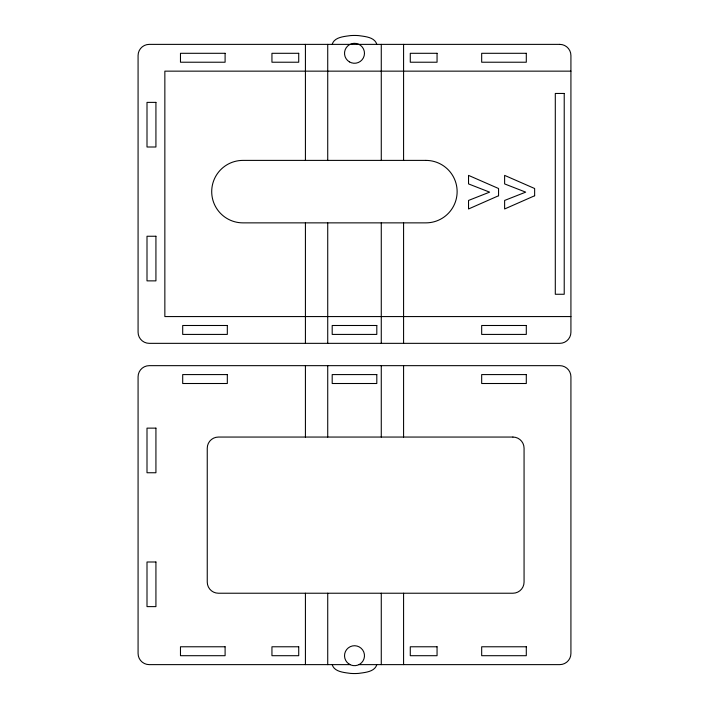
<?xml version="1.0" encoding="UTF-8"?>
<svg xmlns="http://www.w3.org/2000/svg" width="709" height="709" viewBox="0 0 709 709"><rect width="100%" height="100%" fill="white"/><g stroke="black" fill="none" stroke-linecap="round" stroke-linejoin="round"><path stroke-width="1.06" d="M332.193 44.375C334.267 37.054 344.122 36.522 350.441 35.601A55.293 55.293 0 0 1 358.559 35.601C364.878 36.522 374.733 37.054 376.807 44.375M376.807 664.625C374.733 671.946 364.878 672.478 358.559 673.399A55.293 55.293 0 0 1 350.441 673.399C344.122 672.478 334.267 671.946 332.193 664.625M570.922 71.148L164.851 71.148L164.851 316.568L570.922 316.568M350.042 664.625L149.236 664.625A11.158 11.158 0 0 1 138.078 653.468L138.078 376.807A11.158 11.158 0 0 1 149.236 365.658L559.764 365.658A11.158 11.158 0 0 1 570.922 376.807L570.922 653.468A11.158 11.158 0 0 1 559.764 664.625L358.958 664.625M403.581 44.375L403.581 160.394M403.581 222.865L403.581 343.342M403.581 365.658L403.581 437.054M403.581 593.229L403.581 664.625M381.274 44.375L381.274 160.394M381.274 222.865L381.274 343.342M381.274 365.658L381.274 437.054M381.274 593.229L381.274 664.625M327.726 44.375L327.726 160.394M327.726 222.865L327.726 343.342M327.726 365.658L327.726 437.054M327.726 593.229L327.726 664.625M305.419 44.375L305.419 160.394M305.419 222.865L305.419 343.342M305.419 365.658L305.419 437.054M305.419 593.229L305.419 664.625M498.56 195.755L468.534 208.978L468.534 200.443L489.609 192.139L468.534 183.915L468.534 175.38L498.56 188.514L498.56 195.755M534.639 195.755L504.622 208.978L504.622 200.443L525.688 192.139L504.622 183.915L504.622 175.38L534.639 188.514L534.639 195.755M559.764 44.375L149.236 44.375A11.158 11.158 0 0 0 138.078 55.532L138.078 332.193A11.158 11.158 0 0 0 149.236 343.342L559.764 343.342A11.158 11.158 0 0 0 570.922 332.193L570.922 55.532A11.158 11.158 0 0 0 559.764 44.375M225.099 53.299L180.476 53.299L180.476 62.224L225.099 62.224L225.099 53.299M298.719 53.299L271.946 53.299L271.946 62.224L298.719 62.224L298.719 53.299M437.054 53.299L410.281 53.299L410.281 62.224L437.054 62.224L437.054 53.299M526.3 53.299L481.677 53.299L481.677 62.224L526.3 62.224L526.3 53.299M564.222 93.455L555.298 93.455L555.298 294.262L564.222 294.262L564.222 93.455M155.927 102.38L147.002 102.38L147.002 147.002L155.927 147.002L155.927 102.38M425.896 160.394L242.948 160.394A31.231 31.231 0 0 0 211.707 191.625A31.231 31.231 0 0 0 242.948 222.865L425.896 222.865A31.231 31.231 0 0 0 457.128 191.625A31.231 31.231 0 0 0 425.896 160.394M155.927 236.248L147.002 236.248L147.002 280.87L155.927 280.87L155.927 236.248M227.323 325.493L182.7 325.493L182.7 334.418L227.323 334.418L227.323 325.493M376.807 325.493L332.193 325.493L332.193 334.418L376.807 334.418L376.807 325.493M526.3 325.493L481.677 325.493L481.677 334.418L526.3 334.418L526.3 325.493M227.323 374.582L182.7 374.582L182.7 383.507L227.323 383.507L227.323 374.582M376.807 374.582L332.193 374.582L332.193 383.507L376.807 383.507L376.807 374.582M526.3 374.582L481.677 374.582L481.677 383.507L526.3 383.507L526.3 374.582M155.927 428.13L147.002 428.13L147.002 472.752L155.927 472.752L155.927 428.13M512.908 437.054L218.399 437.054A11.158 11.158 0 0 0 207.25 448.203L207.25 582.071A11.158 11.158 0 0 0 218.399 593.229L512.908 593.229A11.158 11.158 0 0 0 524.066 582.071L524.066 448.203A11.158 11.158 0 0 0 512.908 437.054M155.927 561.998L147.002 561.998L147.002 606.62L155.927 606.62L155.927 561.998M225.099 646.776L180.476 646.776L180.476 655.701L225.099 655.701L225.099 646.776M298.719 646.776L271.946 646.776L271.946 655.701L298.719 655.701L298.719 646.776M437.054 646.776L410.281 646.776L410.281 655.701L437.054 655.701L437.054 646.776M526.3 646.776L481.677 646.776L481.677 655.701L526.3 655.701L526.3 646.776M349.395 61.869A9.979 9.979 0 0 0 364.479 53.432A9.979 9.979 0 0 0 349.626 44.587A9.979 9.979 0 0 0 349.395 61.869M348.784 663.881A9.979 9.979 0 0 0 364.444 656.561A9.979 9.979 0 0 0 350.281 646.661A9.979 9.979 0 0 0 348.784 663.881"/></g></svg>
